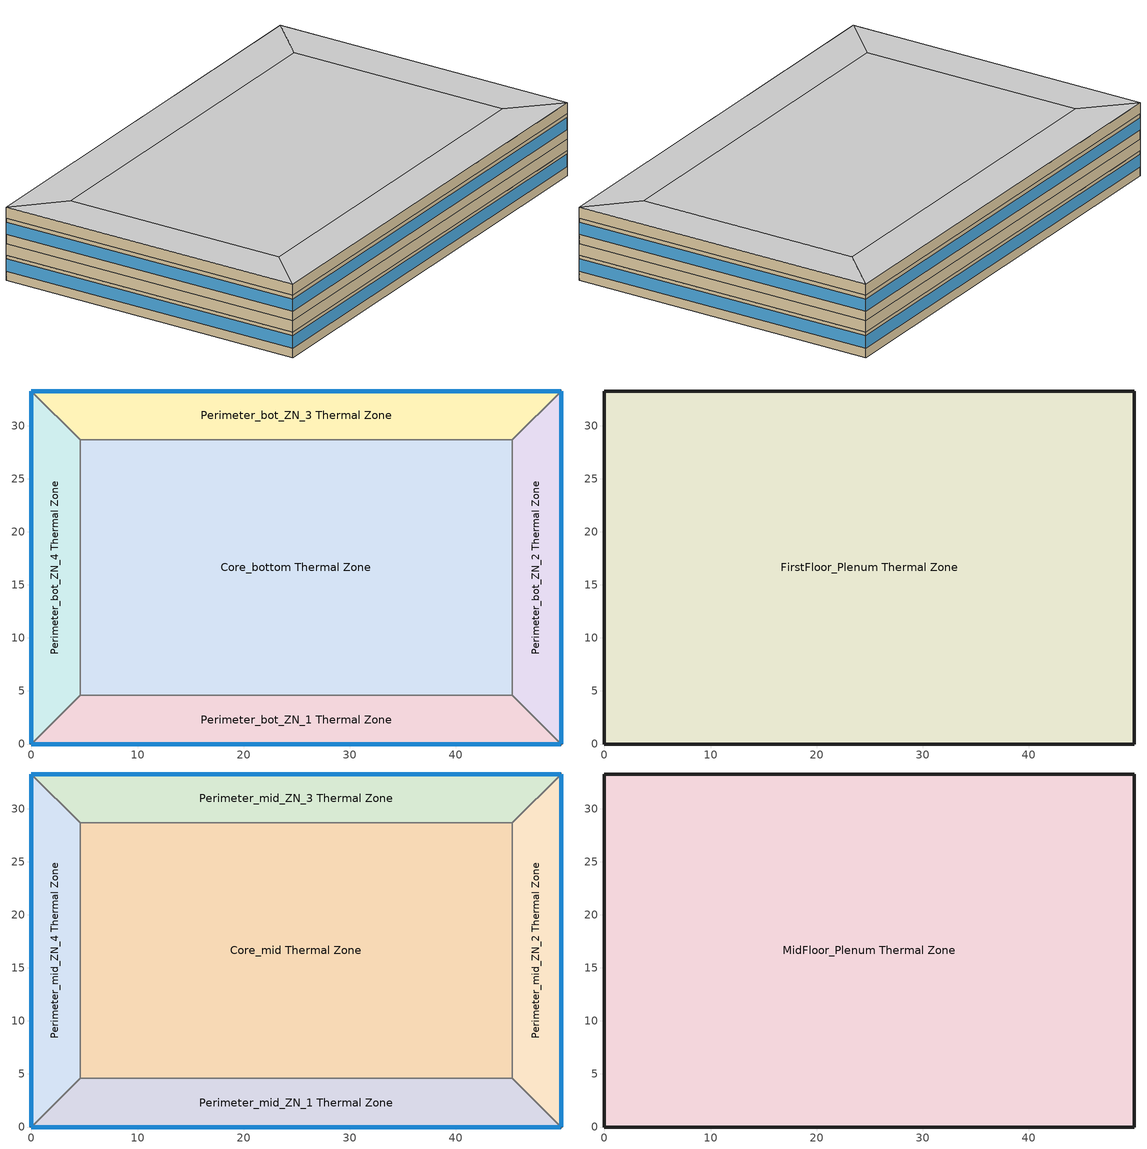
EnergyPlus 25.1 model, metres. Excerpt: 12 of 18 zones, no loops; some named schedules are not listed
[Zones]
Core_bottom Thermal Zone
 floor ground (Core_bot_ZN_5_Floor Base_CZ12-SlabOnOrBelowGradeF073): 45.34,28.7 45.34,4.57 4.57,4.57 4.57,28.7 z0
 wall to Perimeter_bot_ZN_2 Thermal Zone (NACM_Interior Wall): 45.34,4.57 45.34,28.7 z0:2.74
 wall to Perimeter_bot_ZN_3 Thermal Zone (NACM_Interior Wall): 45.34,28.7 4.57,28.7 z0:2.74
 wall to Perimeter_bot_ZN_1 Thermal Zone (NACM_Interior Wall): 4.57,4.57 45.34,4.57 z0:2.74
 wall to Perimeter_bot_ZN_4 Thermal Zone (NACM_Interior Wall): 4.57,28.7 4.57,4.57 z0:2.74
Perimeter_bot_ZN_1 Thermal Zone
 floor ground (Perimeter_bot_ZN_1_Floor Base_CZ12-SlabOnOrBelowGradeF073): 45.34,4.57 49.91,0 0,0 4.57,4.57 z0
 wall outside (Base_CZ12-NonresMetalFrameWallU055): 0,0 49.91,0 z0:2.74
 wall to Perimeter_bot_ZN_2 Thermal Zone (NACM_Interior Wall): 49.91,0 45.34,4.57 z0:2.74
 wall to Perimeter_bot_ZN_4 Thermal Zone (NACM_Interior Wall): 4.57,4.57 0,0 z0:2.74
 window (Base_AllCZ_FixedWindowU34): 0,0 49.91,0 z1.02:2.33
Perimeter_bot_ZN_2 Thermal Zone
 floor ground (Perimeter_bot_ZN_2_Floor Base_CZ12-SlabOnOrBelowGradeF073): 49.91,33.27 49.91,0 45.34,4.57 45.34,28.7 z0
 wall outside (Base_CZ12-NonresMetalFrameWallU055): 49.91,0 49.91,33.27 z0:2.74
 wall to Perimeter_bot_ZN_3 Thermal Zone (NACM_Interior Wall): 49.91,33.27 45.34,28.7 z0:2.74
 window (Base_AllCZ_FixedWindowU34): 49.91,0 49.91,33.27 z1.02:2.33
Perimeter_bot_ZN_3 Thermal Zone
 floor ground (Perimeter_bot_ZN_3_Floor Base_CZ12-SlabOnOrBelowGradeF073): 49.91,33.27 45.34,28.7 4.57,28.7 0,33.27 z0
 wall outside (Base_CZ12-NonresMetalFrameWallU055): 49.91,33.27 0,33.27 z0:2.74
 wall to Perimeter_bot_ZN_4 Thermal Zone (NACM_Interior Wall): 0,33.27 4.57,28.7 z0:2.74
 window (Base_AllCZ_FixedWindowU34): 49.91,33.27 0,33.27 z1.02:2.33
Perimeter_bot_ZN_4 Thermal Zone
 floor ground (Perimeter_bot_ZN_4_Floor Base_CZ12-SlabOnOrBelowGradeF073): 0,33.27 4.57,28.7 4.57,4.57 0,0 z0
 wall outside (Base_CZ12-NonresMetalFrameWallU055): 0,33.27 0,0 z0:2.74
 window (Base_AllCZ_FixedWindowU34): 0,33.27 0,0 z1.02:2.33
FirstFloor_Plenum Thermal Zone
 floor to Core_bottom Thermal Zone (NACM_Drop Ceiling): 45.34,28.7 45.34,4.57 4.57,4.57 4.57,28.7 z2.74
 floor to Perimeter_bot_ZN_1 Thermal Zone (NACM_Drop Ceiling): 45.34,4.57 49.91,0 0,0 4.57,4.57 z2.74
 floor to Perimeter_bot_ZN_2 Thermal Zone (NACM_Drop Ceiling): 49.91,33.27 49.91,0 45.34,4.57 45.34,28.7 z2.74
 floor to Perimeter_bot_ZN_3 Thermal Zone (NACM_Drop Ceiling): 49.91,33.27 45.34,28.7 4.57,28.7 0,33.27 z2.74
 floor to Perimeter_bot_ZN_4 Thermal Zone (NACM_Drop Ceiling): 0,33.27 4.57,28.7 4.57,4.57 0,0 z2.74
 wall outside (Base_CZ12-NonresMetalFrameWallU055): 49.91,0 49.91,33.27 0,33.27 0,0 49.91,0 z2.74:3.96
Core_mid Thermal Zone
 floor to FirstFloor_Plenum Thermal Zone (NACM_Interior Floor): 45.34,28.7 45.34,4.57 4.57,4.57 4.57,28.7 z3.96
 wall to Perimeter_mid_ZN_2 Thermal Zone (NACM_Interior Wall): 45.34,4.57 45.34,28.7 z3.96:6.71
 wall to Perimeter_mid_ZN_3 Thermal Zone (NACM_Interior Wall): 45.34,28.7 4.57,28.7 z3.96:6.71
 wall to Perimeter_mid_ZN_1 Thermal Zone (NACM_Interior Wall): 4.57,4.57 45.34,4.57 z3.96:6.71
 wall to Perimeter_mid_ZN_4 Thermal Zone (NACM_Interior Wall): 4.57,28.7 4.57,4.57 z3.96:6.71
Perimeter_mid_ZN_1 Thermal Zone
 floor to FirstFloor_Plenum Thermal Zone (NACM_Interior Floor): 45.34,4.57 49.91,0 0,0 4.57,4.57 z3.96
 wall outside (Base_CZ12-NonresMetalFrameWallU055): 0,0 49.91,0 z3.96:6.71
 wall to Perimeter_mid_ZN_2 Thermal Zone (NACM_Interior Wall): 49.91,0 45.34,4.57 z3.96:6.71
 wall to Perimeter_mid_ZN_4 Thermal Zone (NACM_Interior Wall): 4.57,4.57 0,0 z3.96:6.71
 window (Base_AllCZ_FixedWindowU34): 0,0 49.91,0 z4.98:6.29
Perimeter_mid_ZN_2 Thermal Zone
 floor to FirstFloor_Plenum Thermal Zone (NACM_Interior Floor): 49.91,33.27 49.91,0 45.34,4.57 45.34,28.7 z3.96
 wall outside (Base_CZ12-NonresMetalFrameWallU055): 49.91,0 49.91,33.27 z3.96:6.71
 wall to Perimeter_mid_ZN_3 Thermal Zone (NACM_Interior Wall): 49.91,33.27 45.34,28.7 z3.96:6.71
 window (Base_AllCZ_FixedWindowU34): 49.91,0 49.91,33.27 z4.98:6.29
Perimeter_mid_ZN_3 Thermal Zone
 floor to FirstFloor_Plenum Thermal Zone (NACM_Interior Floor): 49.91,33.27 45.34,28.7 4.57,28.7 0,33.27 z3.96
 wall outside (Base_CZ12-NonresMetalFrameWallU055): 49.91,33.27 0,33.27 z3.96:6.71
 wall to Perimeter_mid_ZN_4 Thermal Zone (NACM_Interior Wall): 0,33.27 4.57,28.7 z3.96:6.71
 window (Base_AllCZ_FixedWindowU34): 49.91,33.27 0,33.27 z4.98:6.29
Perimeter_mid_ZN_4 Thermal Zone
 floor to FirstFloor_Plenum Thermal Zone (NACM_Interior Floor): 0,33.27 4.57,28.7 4.57,4.57 0,0 z3.96
 wall outside (Base_CZ12-NonresMetalFrameWallU055): 0,33.27 0,0 z3.96:6.71
 window (Base_AllCZ_FixedWindowU34): 0,33.27 0,0 z4.98:6.29
MidFloor_Plenum Thermal Zone
 floor to Core_mid Thermal Zone (NACM_Drop Ceiling): 45.34,28.7 45.34,4.57 4.57,4.57 4.57,28.7 z6.71
 floor to Perimeter_mid_ZN_1 Thermal Zone (NACM_Drop Ceiling): 45.34,4.57 49.91,0 0,0 4.57,4.57 z6.71
 floor to Perimeter_mid_ZN_2 Thermal Zone (NACM_Drop Ceiling): 49.91,33.27 49.91,0 45.34,4.57 45.34,28.7 z6.71
 floor to Perimeter_mid_ZN_3 Thermal Zone (NACM_Drop Ceiling): 49.91,33.27 45.34,28.7 4.57,28.7 0,33.27 z6.71
 floor to Perimeter_mid_ZN_4 Thermal Zone (NACM_Drop Ceiling): 0,33.27 4.57,28.7 4.57,4.57 0,0 z6.71
 wall outside (Base_CZ12-NonresMetalFrameWallU055): 49.91,0 49.91,33.27 0,33.27 0,0 49.91,0 z6.71:7.92
 ceiling to Core_top Thermal Zone (NACM_Interior Floor Reversed): 45.34,4.57 45.34,28.7 4.57,28.7 4.57,4.57 z7.92
 ceiling to Perimeter_top_ZN_1 Thermal Zone (NACM_Interior Floor Reversed): 49.91,0 45.34,4.57 4.57,4.57 0,0 z7.92
 ceiling to Perimeter_top_ZN_2 Thermal Zone (NACM_Interior Floor Reversed): 49.91,0 49.91,33.27 45.34,28.7 45.34,4.57 z7.92
 ceiling to Perimeter_top_ZN_3 Thermal Zone (NACM_Interior Floor Reversed): 45.34,28.7 49.91,33.27 0,33.27 4.57,28.7 z7.92
 ceiling to Perimeter_top_ZN_4 Thermal Zone (NACM_Interior Floor Reversed): 0,0 4.57,4.57 4.57,28.7 0,33.27 z7.92
[Building]
OfficeMedium: North Axis {deg}=0; Terrain=Suburbs; Solar Distribution=FullExterior; Maximum Number of Warmup Days=50
[Site:Location]
LOS ANGELES USC: Latitude {deg}=33.95; Longitude {deg}=-118.4; Time Zone {hr}=-8; Elevation {m}=54.5592
[Site:WaterMainsTemperature]
Calculation Method=Schedule; Temperature Schedule=WaterMainCZ09
[SizingPeriod:DesignDay] Day of Month=21; Day Type=SummerDesignDay; Dry-Bulb Temperature Range Modifier Type=DefaultMultipliers; Humidity Condition Type=Wetbulb; Barometric Pressure {Pa}=100663; Wind Speed {m/s}=0.6; Wind Direction {deg}=260; Rain Indicator=No; Snow Indicator=No; Daylight Saving Time Indicator=No; Solar Model Indicator=ASHRAETau; Begin Environment Reset Mode=FullResetAtBeginEnvironment
Name | Month | Maximum Dry-Bulb Temperature {C} | Daily Dry-Bulb Temperature Range {deltaC} | Wetbulb or DewPoint at Maximum Dry-Bulb {C} | ASHRAE Clear Sky Optical Depth for Beam Irradiance (taub) | ASHRAE Clear Sky Optical Depth for Diffuse Irradiance (taud)
LOS ANGELES USC  August .4% Condns DB=>MCWB | 8 | 33.7 | 9.6 | 21.2 | 0.383 | 2.433
LOS ANGELES USC  July .4% Condns DB=>MCWB | 7 | 33.8 | 9.2 | 22.1 | 0.402 | 2.401
LOS ANGELES USC  June .4% Condns DB=>MCWB | 6 | 32.3 | 8.2 | 20.7 | 0.405 | 2.324
LOS ANGELES USC  November .4% Condns DB=>MCWB | 11 | 31.9 | 10.4 | 15.4 | 0.325 | 2.558
[Material] Thermal Absorptance=0.9; Solar Absorptance=0.7
Name | Roughness | Thickness {m} | Conductivity {W/m-K} | Density {kg/m3} | Specific Heat {J/kg-K} | Visible Absorptance
Acoustic Tile - 3/4 in. | MediumRough | 0.01905 | 0.0576335 | 288.332 | 795.492 | 0.8
Air - Metal Wall Framing - 16 or 24 in. OC; Air - Metal Wall Framing - 16 or 24 in. OC 1 | Smooth | 0.1397 | 1.22017 | 1.28148 | 1004.832 | 0.7
Carpet - 3/4 in. | Smooth | 0.01905 | 0.0455183 | 288.332 | 1381.644 | 0.8
Compliance Insulation R0.02 | Smooth | 8.10768e-05 | 0.0230188 | 16.0185 | 1130.436 | 0.7
Compliance Insulation R1.41 | Smooth | 0.00571591 | 0.0230188 | 16.0185 | 1130.436 | 0.7
Compliance Insulation R14.60 | Smooth | 0.0591861 | 0.0230188 | 16.0185 | 1130.436 | 0.7
Concrete - 140 lb/ft3 - 4 in. | Smooth | 0.1016 | 1.9514 | 2239.06 | 921.096 | 0.7
Gypsum Board - 1/2 in. | Smooth | 0.0127 | 0.158656 | 640.739 | 1130.436 | 0.8
Gypsum Board - 5/8 in. | MediumRough | 0.016002 | 0.158656 | 640.739 | 1130.436 | 0.8
Metal Deck - 1/16 in. | MediumRough | 0.0015875 | 45.3452 | 7820.53 | 502.416 | 0.8
Stucco - 7/8 in. | MediumRough | 0.022352 | 0.700948 | 1855.1 | 837.36 | 0.8
[WindowMaterial:SimpleGlazingSystem]
Base_AllCZ_FixedWindowU34 Material: U-Factor {W/m2-K}=1.93061; Solar Heat Gain Coefficient=0.22; Visible Transmittance=0.42
[Construction]
Base_AllCZ_FixedWindowU34: Base_AllCZ_FixedWindowU34 Material
Base_CZ12-NonresMetalFrameWallU055: Stucco - 7/8 in., Compliance Insulation R14.60, Compliance Insulation R1.41, Compliance Insulation R0.02, Compliance Insulation R0.02, Air - Metal Wall Framing - 16 or 24 in. OC, Gypsum Board - 1/2 in.
NACM_Drop Ceiling: Acoustic Tile - 3/4 in.
NACM_Interior Floor: Metal Deck - 1/16 in., Concrete - 140 lb/ft3 - 4 in., Carpet - 3/4 in.
NACM_Interior Floor Reversed: Carpet - 3/4 in., Concrete - 140 lb/ft3 - 4 in., Metal Deck - 1/16 in.
NACM_Interior Wall: Gypsum Board - 5/8 in., Air - Metal Wall Framing - 16 or 24 in. OC 1, Gypsum Board - 5/8 in.
[Construction:FfactorGroundFloor] F-Factor {W/m-K}=1.26344
Name | Area {m2} | PerimeterExposed {m}
Core_bot_ZN_5_Floor Base_CZ12-SlabOnOrBelowGradeF073 | 983.537 | 0
Perimeter_bot_ZN_1_Floor Base_CZ12-SlabOnOrBelowGradeF073; Perimeter_bot_ZN_3_Floor Base_CZ12-SlabOnOrBelowGradeF073 | 207.338 | 49.911
Perimeter_bot_ZN_2_Floor Base_CZ12-SlabOnOrBelowGradeF073 | 131.263 | 33.2738
Perimeter_bot_ZN_4_Floor Base_CZ12-SlabOnOrBelowGradeF073 | 131.253 | 33.2738
[Zone] Multiplier=1; Part of Total Floor Area=Yes
Core_bottom Thermal Zone; Core_mid Thermal Zone; FirstFloor_Plenum Thermal Zone; MidFloor_Plenum Thermal Zone; Perimeter_bot_ZN_1 Thermal Zone; Perimeter_bot_ZN_2 Thermal Zone; Perimeter_bot_ZN_3 Thermal Zone; Perimeter_bot_ZN_4 Thermal Zone; Perimeter_mid_ZN_1 Thermal Zone; Perimeter_mid_ZN_2 Thermal Zone; Perimeter_mid_ZN_3 Thermal Zone; Perimeter_mid_ZN_4 Thermal Zone
[People] Number of People Schedule=OfficeOccupancy; Number of People Calculation Method=People/Area; People per Floor Area {person/m2}=0.0538196; Fraction Radiant=0.3; Sensible Heat Fraction=0.555556
Name | Zone or ZoneList or Space or SpaceList | Activity Level Schedule
Core_bottom People | Core_bottom Thermal Zone | Core_bottom People Activity Level
Core_mid People | Core_mid Thermal Zone | Core_mid People Activity Level
Perimeter_bot_ZN_1 People | Perimeter_bot_ZN_1 Thermal Zone | Perimeter_bot_ZN_1 People Activity Level
Perimeter_bot_ZN_2 People | Perimeter_bot_ZN_2 Thermal Zone | Perimeter_bot_ZN_2 People Activity Level
Perimeter_bot_ZN_3 People | Perimeter_bot_ZN_3 Thermal Zone | Perimeter_bot_ZN_3 People Activity Level
Perimeter_bot_ZN_4 People | Perimeter_bot_ZN_4 Thermal Zone | Perimeter_bot_ZN_4 People Activity Level
Perimeter_mid_ZN_1 People | Perimeter_mid_ZN_1 Thermal Zone | Perimeter_mid_ZN_1 People Activity Level
Perimeter_mid_ZN_2 People | Perimeter_mid_ZN_2 Thermal Zone | Perimeter_mid_ZN_2 People Activity Level
Perimeter_mid_ZN_3 People | Perimeter_mid_ZN_3 Thermal Zone | Perimeter_mid_ZN_3 People Activity Level
Perimeter_mid_ZN_4 People | Perimeter_mid_ZN_4 Thermal Zone | Perimeter_mid_ZN_4 People Activity Level
[Lights] Schedule=OfficeLights; Design Level Calculation Method=Watts/Area; Watts per Floor Area {W/m2}=6.45835; Return Air Fraction=0; Fraction Radiant=0.97; Fraction Replaceable=1
Name | Zone or ZoneList or Space or SpaceList
Core_bottom Regulated Lights | Core_bottom Thermal Zone
Core_mid Regulated Lights | Core_mid Thermal Zone
Perimeter_bot_ZN_1 Regulated Lights | Perimeter_bot_ZN_1 Thermal Zone
Perimeter_bot_ZN_2 Regulated Lights | Perimeter_bot_ZN_2 Thermal Zone
Perimeter_bot_ZN_3 Regulated Lights | Perimeter_bot_ZN_3 Thermal Zone
Perimeter_bot_ZN_4 Regulated Lights | Perimeter_bot_ZN_4 Thermal Zone
Perimeter_mid_ZN_1 Regulated Lights | Perimeter_mid_ZN_1 Thermal Zone
Perimeter_mid_ZN_2 Regulated Lights | Perimeter_mid_ZN_2 Thermal Zone
Perimeter_mid_ZN_3 Regulated Lights | Perimeter_mid_ZN_3 Thermal Zone
Perimeter_mid_ZN_4 Regulated Lights | Perimeter_mid_ZN_4 Thermal Zone
[ElectricEquipment] Fraction Latent=0
Name | Zone or ZoneList or Space or SpaceList | Schedule | Design Level Calculation Method | Design Level {W} | Fraction Radiant | Fraction Lost | Watts per Floor Area {W/m2}
Core_bottom Elevator | Core_bottom Thermal Zone | OfficeElevator | EquipmentLevel | 10000 | 0 | 1
Core_bottom Escalator | Core_bottom Thermal Zone | OfficeEscalator | EquipmentLevel | 3930 | 0 | 1
Core_bottom Recepticle Loads | Core_bottom Thermal Zone | OfficeReceptacle | Watts/Area |  | 0.2 | 0 | 16.1459
Core_mid Recepticle Loads | Core_mid Thermal Zone | OfficeReceptacle | Watts/Area |  | 0.2 | 0 | 16.1459
Perimeter_bot_ZN_1 Recepticle Loads | Perimeter_bot_ZN_1 Thermal Zone | OfficeReceptacle | Watts/Area |  | 0.2 | 0 | 16.1459
Perimeter_bot_ZN_2 Recepticle Loads | Perimeter_bot_ZN_2 Thermal Zone | OfficeReceptacle | Watts/Area |  | 0.2 | 0 | 16.1459
Perimeter_bot_ZN_3 Recepticle Loads | Perimeter_bot_ZN_3 Thermal Zone | OfficeReceptacle | Watts/Area |  | 0.2 | 0 | 16.1459
Perimeter_bot_ZN_4 Recepticle Loads | Perimeter_bot_ZN_4 Thermal Zone | OfficeReceptacle | Watts/Area |  | 0.2 | 0 | 16.1459
Perimeter_mid_ZN_1 Recepticle Loads | Perimeter_mid_ZN_1 Thermal Zone | OfficeReceptacle | Watts/Area |  | 0.2 | 0 | 16.1459
Perimeter_mid_ZN_2 Recepticle Loads | Perimeter_mid_ZN_2 Thermal Zone | OfficeReceptacle | Watts/Area |  | 0.2 | 0 | 16.1459
Perimeter_mid_ZN_3 Recepticle Loads | Perimeter_mid_ZN_3 Thermal Zone | OfficeReceptacle | Watts/Area |  | 0.2 | 0 | 16.1459
Perimeter_mid_ZN_4 Recepticle Loads | Perimeter_mid_ZN_4 Thermal Zone | OfficeReceptacle | Watts/Area |  | 0.2 | 0 | 16.1459
[ZoneInfiltration:DesignFlowRate] Design Flow Rate Calculation Method=Flow/ExteriorWallArea; Flow Rate per Exterior Surface Area {m3/s-m2}=0.00119482; Constant Term Coefficient=0; Temperature Term Coefficient=0; Velocity Term Coefficient=0.224052; Velocity Squared Term Coefficient=0; Density Basis=Outdoor
Name | Zone or ZoneList or Space or SpaceList | Schedule
Core_bottom Space Infiltration Design Flow Rate 1 | Core_bottom Thermal Zone | OfficeInfiltration
Core_mid Space Infiltration Design Flow Rate 1 | Core_mid Thermal Zone | OfficeInfiltration
FirstFloor_Plenum Space Infiltration Design Flow Rate 1 | FirstFloor_Plenum Thermal Zone | On
MidFloor_Plenum Space Infiltration Design Flow Rate 1 | MidFloor_Plenum Thermal Zone | On
Perimeter_bot_ZN_1 Space Infiltration Design Flow Rate 1 | Perimeter_bot_ZN_1 Thermal Zone | OfficeInfiltration
Perimeter_bot_ZN_2 Space Infiltration Design Flow Rate 1 | Perimeter_bot_ZN_2 Thermal Zone | OfficeInfiltration
Perimeter_bot_ZN_3 Space Infiltration Design Flow Rate 1 | Perimeter_bot_ZN_3 Thermal Zone | OfficeInfiltration
Perimeter_bot_ZN_4 Space Infiltration Design Flow Rate 1 | Perimeter_bot_ZN_4 Thermal Zone | OfficeInfiltration
Perimeter_mid_ZN_1 Space Infiltration Design Flow Rate 1 | Perimeter_mid_ZN_1 Thermal Zone | OfficeInfiltration
Perimeter_mid_ZN_2 Space Infiltration Design Flow Rate 1 | Perimeter_mid_ZN_2 Thermal Zone | OfficeInfiltration
Perimeter_mid_ZN_3 Space Infiltration Design Flow Rate 1 | Perimeter_mid_ZN_3 Thermal Zone | OfficeInfiltration
Perimeter_mid_ZN_4 Space Infiltration Design Flow Rate 1 | Perimeter_mid_ZN_4 Thermal Zone | OfficeInfiltration
[Daylighting:Controls] Lighting Control Type=Continuous; Minimum Input Power Fraction for Continuous or ContinuousOff Dimming Control=0.1; Minimum Light Output Fraction for Continuous or ContinuousOff Dimming Control=0.1; Number of Stepped Control Steps=1; Probability Lighting will be Reset When Needed in Manual Stepped Control=1; Glare Calculation Azimuth Angle of View Direction Clockwise from Zone y-Axis {deg}=-0; Illuminance Setpoint at Reference Point 1 {lux}=287.5; Illuminance Setpoint at Reference Point 2 {lux}=1150
Name | Zone or Space | Glare Calculation Daylighting Reference Point | Daylighting Reference Point Name 1 | Fraction of Lights Controlled by Reference Point 1 | Daylighting Reference Point Name 2 | Fraction of Lights Controlled by Reference Point 2
Perimeter_bot_ZN_1 Thermal Zone DaylightingControls | Perimeter_bot_ZN_1 Thermal Zone | Daylighting Control 1 | Daylighting Control 1 | 0.533414 | Daylighting Control 2 | 0.466356
Perimeter_bot_ZN_2 Thermal Zone DaylightingControls | Perimeter_bot_ZN_2 Thermal Zone | Daylighting Control 3 | Daylighting Control 3 | 0.547989 | Daylighting Control 4 | 0.451726
Perimeter_bot_ZN_3 Thermal Zone DaylightingControls | Perimeter_bot_ZN_3 Thermal Zone | Daylighting Control 5 | Daylighting Control 5 | 0.533414 | Daylighting Control 6 | 0.466356
Perimeter_bot_ZN_4 Thermal Zone DaylightingControls | Perimeter_bot_ZN_4 Thermal Zone | Daylighting Control 7 | Daylighting Control 7 | 0.548029 | Daylighting Control 8 | 0.451759
Perimeter_mid_ZN_1 Thermal Zone DaylightingControls | Perimeter_mid_ZN_1 Thermal Zone | Daylighting Control 9 | Daylighting Control 9 | 0.533414 | Daylighting Control 10 | 0.466356
Perimeter_mid_ZN_2 Thermal Zone DaylightingControls | Perimeter_mid_ZN_2 Thermal Zone | Daylighting Control 11 | Daylighting Control 11 | 0.547989 | Daylighting Control 12 | 0.451726
Perimeter_mid_ZN_3 Thermal Zone DaylightingControls | Perimeter_mid_ZN_3 Thermal Zone | Daylighting Control 13 | Daylighting Control 13 | 0.533414 | Daylighting Control 14 | 0.466356
Perimeter_mid_ZN_4 Thermal Zone DaylightingControls | Perimeter_mid_ZN_4 Thermal Zone | Daylighting Control 15 | Daylighting Control 15 | 0.548029 | Daylighting Control 16 | 0.451759
[AvailabilityManager:NightCycle] Applicability Schedule=Always On Discrete; Fan Schedule=OfficeHVACAvail; Control Type=CycleOnAny; Thermostat Tolerance {deltaC}=1.11111; Cycling Run Time Control Type=ThermostatWithMinimumRunTime; Cycling Run Time {s}=900
Availability Manager Night Cycle 1; Availability Manager Night Cycle 2; Availability Manager Night Cycle 3
[Schedule:Year]
OfficeOccupancy: OfficeOccupancyWk, 1, 1, 12, 31
Core_bottom People Activity Level: Core_bottom People Activity Level Week Rule - Jan1-Dec31, 1, 1, 12, 31
OfficeLights: OfficeLightsWk, 1, 1, 12, 31
OfficeElevator: OfficeElevatorWk, 1, 1, 12, 31
OfficeEscalator: OfficeEscalatorWk, 1, 1, 12, 31
OfficeReceptacle: OfficeReceptacleWk, 1, 1, 12, 31
Core_mid People Activity Level: Core_mid People Activity Level Week Rule - Jan1-Dec31, 1, 1, 12, 31
Perimeter_bot_ZN_1 People Activity Level: Perimeter_bot_ZN_1 People Activity Level Week Rule - Jan1-Dec31, 1, 1, 12, 31
Perimeter_bot_ZN_2 People Activity Level: Perimeter_bot_ZN_2 People Activity Level Week Rule - Jan1-Dec31, 1, 1, 12, 31
Perimeter_bot_ZN_3 People Activity Level: Perimeter_bot_ZN_3 People Activity Level Week Rule - Jan1-Dec31, 1, 1, 12, 31
OfficeHVACAvail: OfficeHVACAvailWk, 1, 1, 12, 31
Perimeter_bot_ZN_4 People Activity Level: Perimeter_bot_ZN_4 People Activity Level Week Rule - Jan1-Dec31, 1, 1, 12, 31
Perimeter_mid_ZN_1 People Activity Level: Perimeter_mid_ZN_1 People Activity Level Week Rule - Jan1-Dec31, 1, 1, 12, 31
Perimeter_mid_ZN_2 People Activity Level: Perimeter_mid_ZN_2 People Activity Level Week Rule - Jan1-Dec31, 1, 1, 12, 31
Perimeter_mid_ZN_3 People Activity Level: Perimeter_mid_ZN_3 People Activity Level Week Rule - Jan1-Dec31, 1, 1, 12, 31
Perimeter_mid_ZN_4 People Activity Level: Perimeter_mid_ZN_4 People Activity Level Week Rule - Jan1-Dec31, 1, 1, 12, 31
OfficeInfiltration: OfficeInfiltrationWk, 1, 1, 12, 31
On: OnWk, 1, 1, 12, 31
WaterMainCZ09: WaterMainCZ09JanWk, 1, 1, 1, 31, WaterMainCZ09FebWk, 2, 1, 2, 28, WaterMainCZ09MarWk, 3, 1, 3, 31, WaterMainCZ09AprWk, 4, 1, 4, 30, WaterMainCZ09MayWk, 5, 1, 5, 31, WaterMainCZ09JunWk, 6, 1, 6, 30, WaterMainCZ09JulWk, 7, 1, 7, 31, WaterMainCZ09AugWk, 8, 1, 8, 31, WaterMainCZ09SepWk, 9, 1, 9, 30, WaterMainCZ09OctWk, 10, 1, 10, 31, WaterMainCZ09NovWk, 11, 1, 11, 30, WaterMainCZ09DecWk, 12, 1, 12, 31
[Schedule:Week:Daily]
WaterMainCZ09FebWk: WaterMainCZ09Feb, WaterMainCZ09Feb, WaterMainCZ09Feb, WaterMainCZ09Feb, WaterMainCZ09Feb, WaterMainCZ09Feb, WaterMainCZ09Feb, WaterMainCZ09Feb, WaterMainCZ09Feb, WaterMainCZ09Feb, WaterMainCZ09Feb, WaterMainCZ09Feb
WaterMainCZ09JanWk: WaterMainCZ09Jan, WaterMainCZ09Jan, WaterMainCZ09Jan, WaterMainCZ09Jan, WaterMainCZ09Jan, WaterMainCZ09Jan, WaterMainCZ09Jan, WaterMainCZ09Jan, WaterMainCZ09Jan, WaterMainCZ09Jan, WaterMainCZ09Jan, WaterMainCZ09Jan
WaterMainCZ09MarWk: WaterMainCZ09Mar, WaterMainCZ09Mar, WaterMainCZ09Mar, WaterMainCZ09Mar, WaterMainCZ09Mar, WaterMainCZ09Mar, WaterMainCZ09Mar, WaterMainCZ09Mar, WaterMainCZ09Mar, WaterMainCZ09Mar, WaterMainCZ09Mar, WaterMainCZ09Mar
[Schedule:Constant]
Always On Discrete: Hourly Value=1
